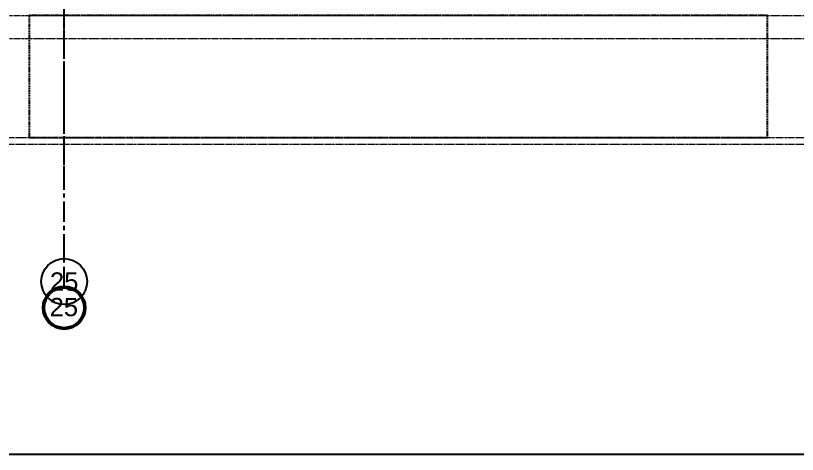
# Model space of a CAD drawing. Header units: millimetres. Extents: x 652554 to 1678317, y -308114 to 170803.
# Drawn here: x 785117 to 793641, y -103165 to -98381 of the extents above; entities that cross this region are included whole.
import ezdxf
from ezdxf.enums import TextEntityAlignment as Align

# ---------------------------------------------------------------- set-up
doc = ezdxf.new("R2010")
doc.units = ezdxf.units.MM
for name, pattern in [('CENTER', [50.8, 31.75, -6.35, 6.35, -6.35]), ('Centre', [31.75, 6.35, -4.7625, 15.875, -4.7625]), ('HIDDEN', [0.375, 0.25, -0.125]), ('TA_GL_000.70000', [1.925, 0.7, -0.175, 0.175, -0.175, 0.7])]:
    doc.linetypes.add(name, pattern=pattern)
for name, color, linetype in [('000 - 0_SYM_DWG_GRID-BUBBLE_MAIN_COLOR_1', 7, 'Continuous'), ('000 - 0_SYM_DWG_GRIDLINE_MAIN_COLOR_1', 7, 'Continuous'), ('000 - 0_SYM_DWG_GRIDLINE_MAIN_COLOR_251', 7, 'Continuous'), ('000 - GRID', 7, 'CENTER'), ('DIM', 7, 'Continuous')]:
    doc.layers.add(name, color=color, linetype=linetype)
doc.layers.add('A-FLOR-LEVL', color=7, linetype='Continuous', lineweight=9)
doc.layers.add('S-GRID-IDEN', color=7, linetype='Continuous', lineweight=50)
doc.styles.add('Arial', font='arial.ttf')
doc.styles.add('TA', font='', dxfattribs={"height": 4.5})
doc.styles.get('TA').set_extended_font_data('Cordia New')

# ---------------------------------------------------------------- blocks, each defined once
blk = doc.blocks.new('Grid - 100 Scale-2291345-2241-01 ENTRANCE 2 ENLARGED ELEVATION 1')
at = {"layer": 'S-GRID-IDEN', "color": 7}
blk.add_circle((-632917.4, 99364.4), 225, dxfattribs=at)
blk = doc.blocks.new('*U6650')
at = {"layer": '000 - 0_SYM_DWG_GRIDLINE_MAIN_COLOR_1', "color": 7}
blk.add_line((25, 0), (20, 0), dxfattribs=at)
blk.add_circle((30, 0), 5, dxfattribs=at)
at = {"layer": '000 - 0_SYM_DWG_GRIDLINE_MAIN_COLOR_251', "color": 7, "linetype": 'ByBlock', "ltscale": 5}
blk.add_line((10, 0), (-189.33, 0), dxfattribs=at)
at = {"layer": '000 - 0_SYM_DWG_GRIDLINE_MAIN_COLOR_251', "color": 7}
for p in [(-179.33, 0), (0, 0)]:
    blk.add_point(p, dxfattribs=at)
at = {"color": 7, "style": 'TA', "flags": 1}
blk.add_attdef('LOCATION', (6, -6), '', height=4.5, rotation=270, dxfattribs=at)
at = {"layer": '000 - 0_SYM_DWG_GRID-BUBBLE_MAIN_COLOR_1', "color": 7, "style": 'Arial'}
blk.add_attdef('GRID-HEAD', text='', height=4, rotation=90, dxfattribs=at).set_placement((30, 0), align=Align.MIDDLE_CENTER)
blk = doc.blocks.new('W-1-PP19-ST-ENT2_20260406-084955_STANDARD_PAPER_BLOCK')
at = {"layer": 'DIM', "color": 7}
blk.add_lwpolyline([(775, 0), (0, 0), (0, 443.999987), (775, 443.999987)], close=True, dxfattribs=at)

msp = doc.modelspace()

# ---------------------------------------------------------------- linework, layer by layer
at = {"color": 7, "linetype": 'CENTER', "ltscale": 7}
msp.add_line((785646.3441, -101341.5789), (785646.3441, -83981.5804), dxfattribs=at)
at = {"layer": 'A-FLOR-LEVL', "color": 7, "linetype": 'Centre'}
for p, q in [((780223.4846, -98381.019), (802214.8206, -98381.019)), ((780223.4846, -98631.019), (802922.1225, -98631.019)), ((777455.3449, -99711.019), (802922.1225, -99711.019)), ((777455.3449, -99781.019), (802214.8206, -99781.019))]:
    msp.add_line(p, q, dxfattribs=at)
at = {"layer": 'DIM', "color": 7, "linetype": 'HIDDEN', "ltscale": 50}
for p, q in [((793316.3465, -98381.019), (785264.3465, -98381.019)), ((785264.3465, -98381.019), (785264.3465, -99710.1561)), ((793316.3465, -99710.1561), (793316.3465, -98381.019)), ((785264.3465, -99710.1561), (793316.3465, -99710.1561))]:
    msp.add_line(p, q, dxfattribs=at)

# ---------------------------------------------------------------- block references
at = {"layer": '000 - GRID', "color": 7, "linetype": 'TA_GL_000.70000', "xscale": 50, "yscale": 50, "zscale": 50, "rotation": 270}
msp.add_blockref('*U6650', (785646.3441, -99781.019), dxfattribs=at).add_auto_attribs({'GRID-HEAD': '25'})
at = {"layer": 'DIM', "color": 7, "xscale": 50, "yscale": 50, "zscale": 50}
msp.add_blockref('W-1-PP19-ST-ENT2_20260406-084955_STANDARD_PAPER_BLOCK', (771548.006, -103165.4935), dxfattribs=at)
at = {"layer": 'S-GRID-IDEN', "color": 7}
msp.add_blockref('Grid - 100 Scale-2291345-2241-01 ENTRANCE 2 ENLARGED ELEVATION 1', (1418563.718, -200931.019), dxfattribs=at)

# ---------------------------------------------------------------- texts
at = {"layer": 'S-GRID-IDEN', "color": 7, "lineweight": 9, "insert": (785486.9489, -101458.6309), "char_height": 200, "width": 376.793125, "attachment_point": 1, "style": 'Arial'}
msp.add_mtext('25', dxfattribs=at)

doc.saveas('drawing.dxf')
